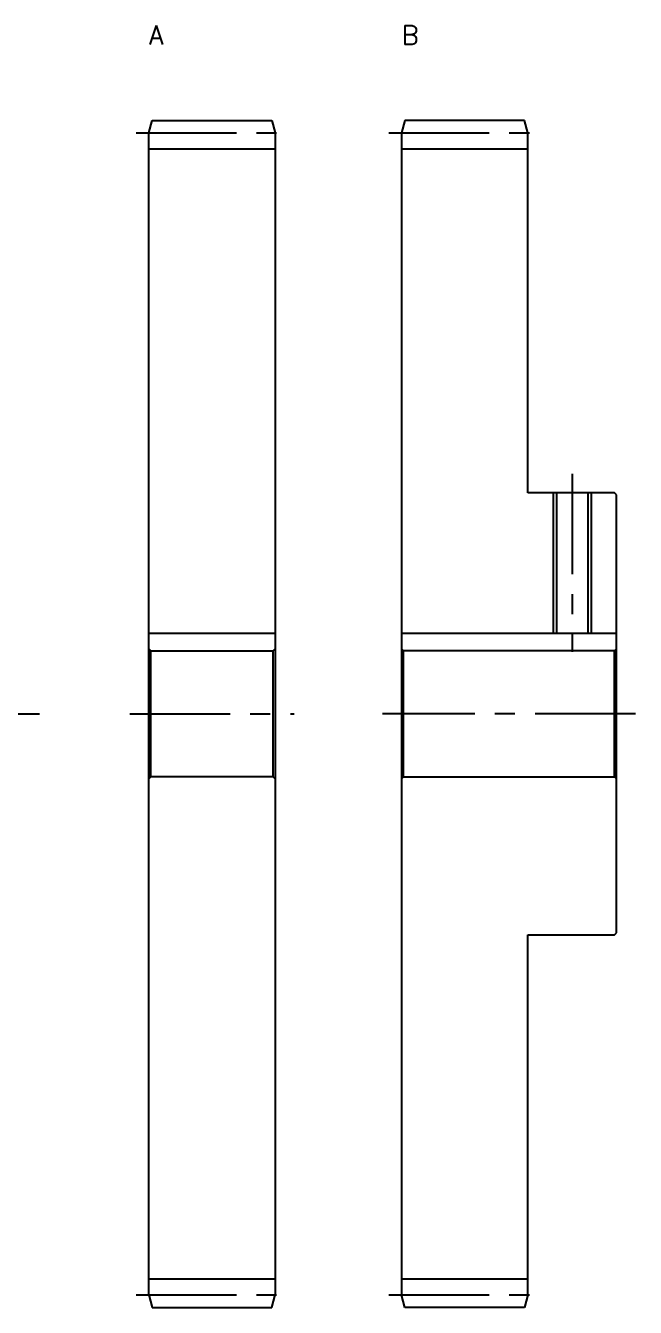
# Model space of a CAD drawing. Extents: x -3 to 285, y -13 to 213.
# Drawn here: x 188.5 to 285, y 10 to 213 of the extents above; entities that cross this region are included whole.
import ezdxf

# ---------------------------------------------------------------- set-up
doc = ezdxf.new("R2010")
doc.units = 0
doc.header["$LTSCALE"] = 0.5
doc.linetypes.add('CENTER', pattern=[50.8, 31.75, -6.35, 6.35, -6.35])
for name, color, linetype in [('MSM_CENTER', 1, 'CENTER'), ('MSM_CONTINUOUS', 7, 'CONTINUOUS'), ('MSM_NARROW', 5, 'CONTINUOUS'), ('MSM_PART_NUMBER', 7, 'CONTINUOUS')]:
    doc.layers.add(name, color=color, linetype=linetype)
doc.styles.get("Standard").update_dxf_attribs({"font": 'txt.shx', "height": 3, "bigfont": 'bigfont.shx'})

# ---------------------------------------------------------------- blocks, each defined once
blk = doc.blocks.new('*U16')
at = {"layer": 'MSM_PART_NUMBER'}
blk.add_text('A', height=3, dxfattribs=at).set_placement((208, 210))
blk = doc.blocks.new('*U17')
at = {"layer": 'MSM_PART_NUMBER'}
blk.add_text('B', height=3, dxfattribs=at).set_placement((248, 210))

msp = doc.modelspace()

# ---------------------------------------------------------------- linework, layer by layer
at = {"layer": 'MSM_CENTER'}
for p, q in [((206, 196), (230, 196)), ((246, 196), (270, 196)), ((275, 142), (275, 113.8)), ((-3, 104), (191, 104)), ((205, 104), (231, 104)), ((285, 104), (245, 104)), ((206, 12), (230, 12)), ((246, 12), (270, 12))]:
    msp.add_line(p, q, dxfattribs=at)
at = {"layer": 'MSM_CONTINUOUS'}
for p, q in [((208, 196), (208.54, 198)), ((208.54, 198), (227.46, 198)), ((227.46, 198), (228, 196)), ((248.54, 198), (248, 196)), ((267.46, 198), (248.54, 198)), ((268, 196), (267.46, 198)), ((208, 12), (208, 196)), ((228, 196), (228, 12)), ((248, 196), (248, 12)), ((268, 139), (268, 196)), ((208, 193.5), (228, 193.5)), ((248, 193.5), (268, 193.5)), ((281.7, 139), (268, 139)), ((272.54, 139), (272.54, 116.8)), ((277.46, 139), (277.46, 116.8)), ((282, 138.7), (281.7, 139)), ((282, 69.3), (282, 138.7)), ((208, 116.8), (228, 116.8)), ((248, 116.8), (282, 116.8)), ((208.3, 114), (208, 114.3)), ((208.3, 94), (208.3, 114)), ((208.3, 114), (227.7, 114)), ((228, 114.3), (227.7, 114)), ((227.7, 94), (227.7, 114)), ((248, 114.3), (248.3, 114)), ((248.3, 94), (248.3, 114)), ((281.7, 114), (248.3, 114)), ((281.7, 114), (282, 114.3)), ((281.7, 94), (281.7, 114)), ((208, 93.7), (208.3, 94)), ((227.7, 94), (208.3, 94)), ((227.7, 94), (228, 93.7)), ((248.3, 94), (248, 93.7)), ((248.3, 94), (281.7, 94)), ((282, 93.7), (281.7, 94)), ((281.7, 69), (282, 69.3)), ((268, 12), (268, 69)), ((268, 69), (281.7, 69)), ((208, 14.5), (228, 14.5)), ((248, 14.5), (268, 14.5)), ((208, 12), (208.54, 10)), ((227.46, 10), (228, 12)), ((248.54, 10), (248, 12)), ((268, 12), (267.46, 10)), ((208.54, 10), (227.46, 10)), ((267.46, 10), (248.54, 10))]:
    msp.add_line(p, q, dxfattribs=at)
at = {"layer": 'MSM_NARROW'}
for p, q in [((272, 139), (272, 116.8)), ((278, 139), (278, 116.8))]:
    msp.add_line(p, q, dxfattribs=at)

# ---------------------------------------------------------------- block references
at = {"layer": 'MSM_CONTINUOUS'}
for name in ['*U16', '*U17']:
    msp.add_blockref(name, (0, 0), dxfattribs=at)

doc.saveas('drawing.dxf')
